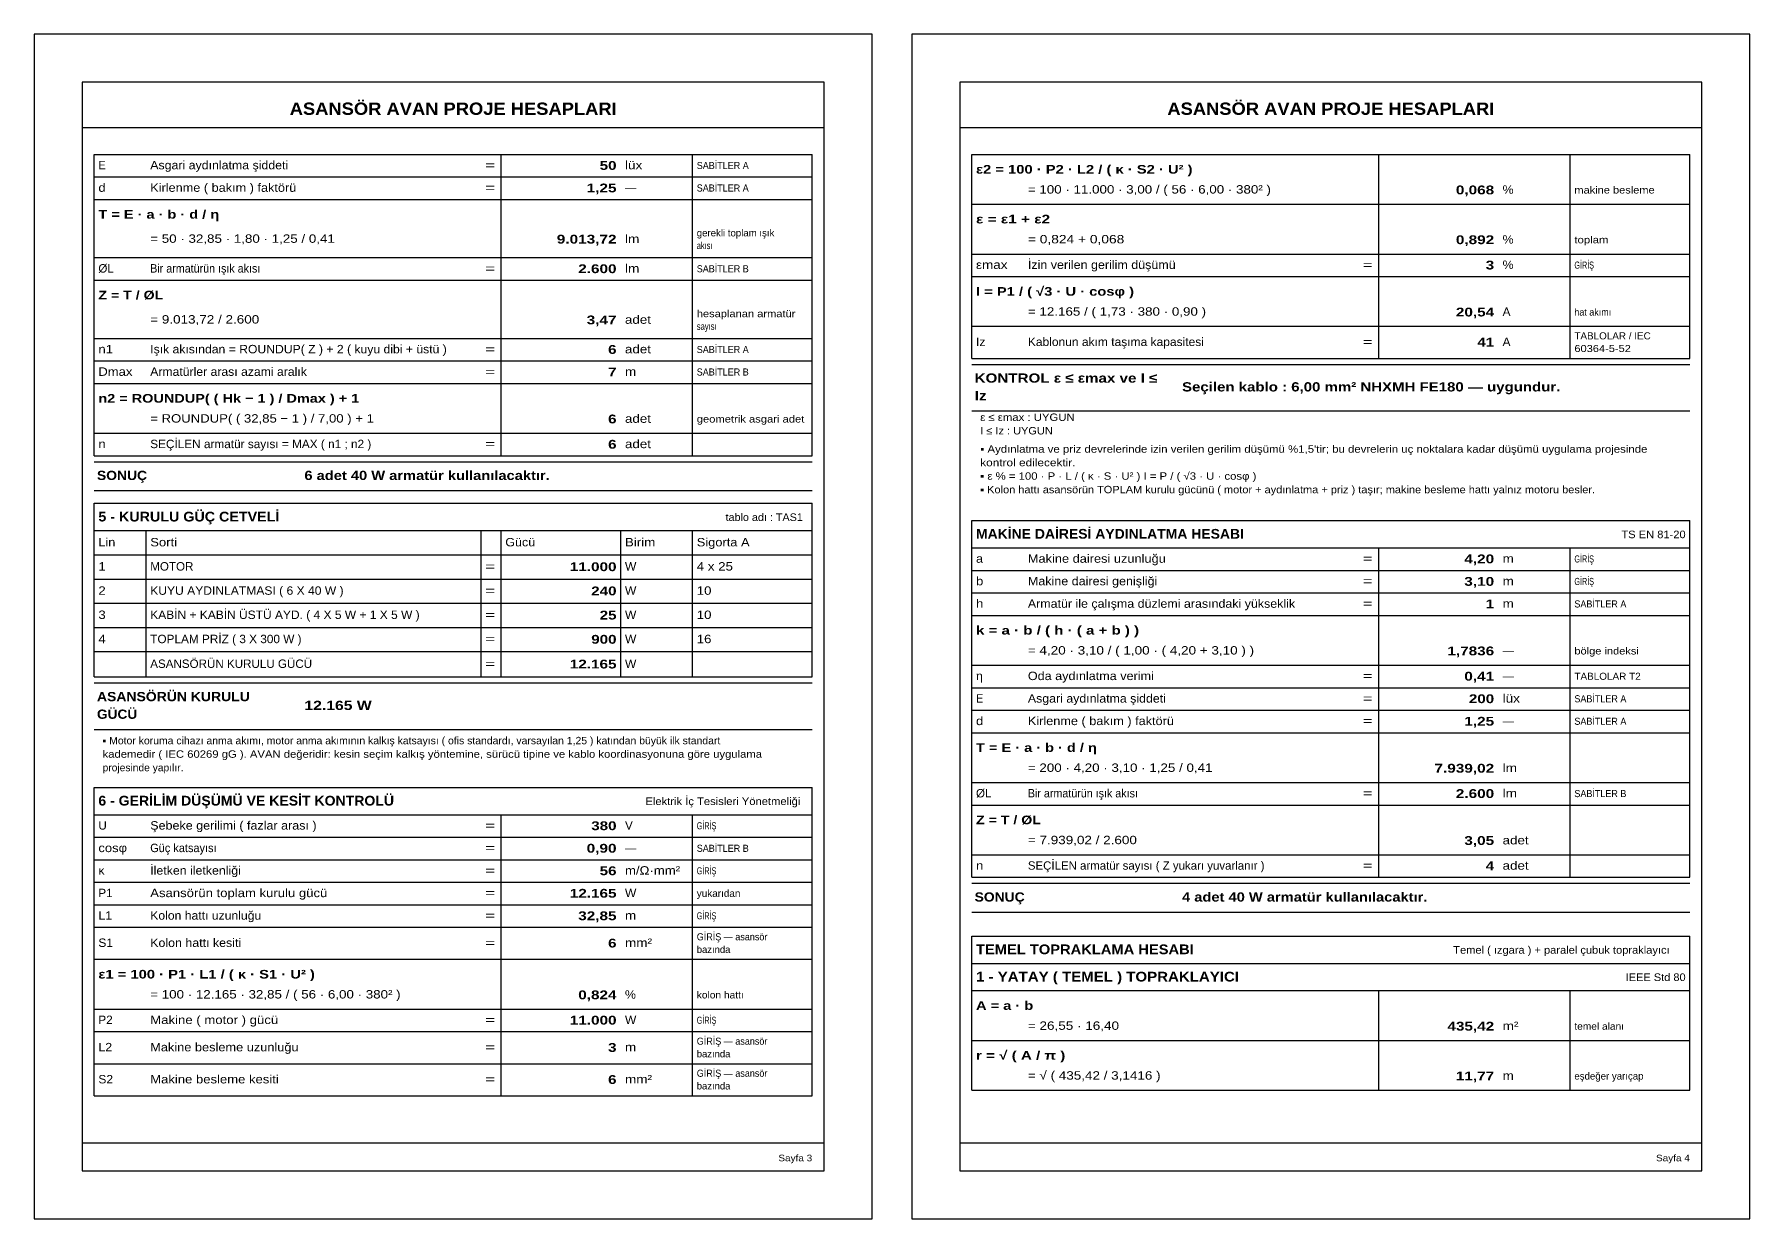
# Model space of a CAD drawing. Header units: millimetres. Extents: x 0 to 1750, y 0 to 297.
# Drawn here: x 880 to 1310, y 0 to 297 of the extents above; entities that cross this region are included whole.
import ezdxf

# ---------------------------------------------------------------- set-up
doc = ezdxf.new("R2010")
doc.units = ezdxf.units.MM
for name, color, linetype in [('AVAN-A4', 8, 'Continuous'), ('AVAN-CIZGI', 7, 'Continuous'), ('AVAN-YAZI', 7, 'Continuous')]:
    doc.layers.add(name, color=color, linetype=linetype)
doc.styles.add('AVAN', font='arial.ttf')
doc.styles.add('AVAN-KALIN', font='arialbd.ttf')

msp = doc.modelspace()

# ---------------------------------------------------------------- linework, layer by layer
at = {"layer": 'AVAN-A4'}
for points in [[(880, 0), (1090, 0), (1090, 297), (880, 297)], [(1100, 0), (1310, 0), (1310, 297), (1100, 297)]]:
    msp.add_lwpolyline(points, close=True, dxfattribs=at)
at = {"layer": 'AVAN-CIZGI'}
for p, q in [((1078, 285), (892, 285)), ((892, 285), (892, 12)), ((1078, 12), (1078, 285)), ((1298, 285), (1112, 285)), ((1112, 285), (1112, 12)), ((1298, 12), (1298, 285)), ((892, 273.6), (1078, 273.6)), ((1112, 273.6), (1298, 273.6)), ((895, 196.9628), (895, 266.8833)), ((895, 266.8833), (1075, 266.8833)), ((997, 196.9628), (997, 266.8833)), ((1045, 196.9628), (1045, 266.8833)), ((1075, 196.9628), (1075, 266.8833)), ((1115, 223.7739), (1115, 266.8833)), ((1115, 266.8833), (1295, 266.8833)), ((1217, 223.7739), (1217, 266.8833)), ((1265, 223.7739), (1265, 266.8833)), ((1295, 223.7739), (1295, 266.8833)), ((895, 261.2389), (1075, 261.2389)), ((895, 255.5944), (1075, 255.5944)), ((1115, 254.395), (1295, 254.395)), ((895, 240.9894), (1075, 240.9894)), ((1115, 241.9067), (1295, 241.9067)), ((895, 235.345), (1075, 235.345)), ((1115, 236.2622), (1295, 236.2622)), ((1115, 223.7739), (1295, 223.7739)), ((1115, 223.7739), (1295, 223.7739)), ((1115, 223.7739), (1295, 223.7739)), ((1115, 215.7306), (1115, 223.7739)), ((1217, 215.7306), (1217, 223.7739)), ((1265, 215.7306), (1265, 223.7739)), ((1295, 215.7306), (1295, 223.7739)), ((895, 220.74), (1075, 220.74)), ((895, 215.0956), (1075, 215.0956)), ((1115, 215.7306), (1295, 215.7306)), ((1115, 215.7306), (1295, 215.7306)), ((1115, 214.2305), (1295, 214.2305)), ((895, 209.4511), (1075, 209.4511)), ((1115, 202.5889), (1295, 202.5889)), ((895, 196.9628), (1075, 196.9628)), ((895, 196.9628), (1075, 196.9628)), ((895, 196.9628), (1075, 196.9628)), ((895, 191.3183), (895, 196.9628)), ((997, 191.3183), (997, 196.9628)), ((1045, 191.3183), (1045, 196.9628)), ((1075, 191.3183), (1075, 196.9628)), ((895, 191.3183), (1075, 191.3183)), ((895, 191.3183), (1075, 191.3183)), ((895, 189.8183), (1075, 189.8183)), ((895, 182.5864), (1075, 182.5864)), ((895, 179.3864), (1075, 179.3864)), ((895, 172.5425), (895, 179.3864)), ((895, 179.3864), (1075, 179.3864)), ((1075, 172.5425), (1075, 179.3864)), ((895, 172.5425), (1075, 172.5425)), ((895, 172.5425), (1075, 172.5425)), ((895, 135.8536), (895, 172.5425)), ((908, 135.8536), (908, 172.5425)), ((992, 135.8536), (992, 172.5425)), ((997, 135.8536), (997, 172.5425)), ((1027, 135.8536), (1027, 172.5425)), ((1045, 135.8536), (1045, 172.5425)), ((1075, 135.8536), (1075, 172.5425)), ((1115, 175.0689), (1295, 175.0689)), ((1115, 168.225), (1115, 175.0689)), ((1115, 175.0689), (1295, 175.0689)), ((1295, 168.225), (1295, 175.0689)), ((1115, 168.225), (1295, 168.225)), ((1115, 168.225), (1295, 168.225)), ((1115, 162.5806), (1115, 168.225)), ((1217, 162.5806), (1217, 168.225)), ((1265, 162.5806), (1265, 168.225)), ((1295, 162.5806), (1295, 168.225)), ((895, 166.4747), (1075, 166.4747)), ((895, 160.407), (1075, 160.407)), ((1115, 162.5806), (1295, 162.5806)), ((1115, 162.5806), (1295, 162.5806)), ((1115, 162.5806), (1295, 162.5806)), ((1115, 91.2489), (1115, 162.5806)), ((1217, 91.2489), (1217, 162.5806)), ((1265, 91.2489), (1265, 162.5806)), ((1295, 91.2489), (1295, 162.5806)), ((1115, 156.9361), (1295, 156.9361)), ((895, 154.3392), (1075, 154.3392)), ((1115, 151.2917), (1295, 151.2917)), ((895, 148.2714), (1075, 148.2714)), ((895, 142.2036), (1075, 142.2036)), ((1115, 138.8033), (1295, 138.8033)), ((895, 135.8536), (1075, 135.8536)), ((895, 134.3536), (1075, 134.3536)), ((1115, 133.1589), (1295, 133.1589)), ((1115, 127.5145), (1295, 127.5145)), ((895, 122.712), (1075, 122.712)), ((1115, 121.87), (1295, 121.87)), ((895, 108.1519), (1075, 108.1519)), ((895, 101.308), (895, 108.1519)), ((895, 108.1519), (1075, 108.1519)), ((1075, 101.308), (1075, 108.1519)), ((1115, 109.3817), (1295, 109.3817)), ((1115, 103.7372), (1295, 103.7372)), ((895, 101.308), (1075, 101.308)), ((895, 101.308), (1075, 101.308)), ((895, 95.6636), (895, 101.308)), ((997, 95.6636), (997, 101.308)), ((1045, 95.6636), (1045, 101.308)), ((1075, 95.6636), (1075, 101.308)), ((895, 95.6636), (1075, 95.6636)), ((895, 95.6636), (1075, 95.6636)), ((895, 95.6636), (1075, 95.6636)), ((895, 30.8231), (895, 95.6636)), ((997, 30.8231), (997, 95.6636)), ((1045, 30.8231), (1045, 95.6636)), ((1075, 30.8231), (1075, 95.6636)), ((1115, 91.2489), (1295, 91.2489)), ((1115, 91.2489), (1295, 91.2489)), ((1115, 91.2489), (1295, 91.2489)), ((1115, 85.6045), (1115, 91.2489)), ((1217, 85.6045), (1217, 91.2489)), ((1265, 85.6045), (1265, 91.2489)), ((1295, 85.6045), (1295, 91.2489)), ((895, 90.0192), (1075, 90.0192)), ((895, 84.3747), (1075, 84.3747)), ((1115, 85.6045), (1295, 85.6045)), ((1115, 85.6045), (1295, 85.6045)), ((1115, 84.1044), (1295, 84.1044)), ((895, 78.7303), (1075, 78.7303)), ((1115, 76.8725), (1295, 76.8725)), ((895, 73.0858), (1075, 73.0858)), ((1115, 70.8725), (1295, 70.8725)), ((1115, 64.0286), (1115, 70.8725)), ((1115, 70.8725), (1295, 70.8725)), ((1295, 64.0286), (1295, 70.8725)), ((895, 65.0425), (1075, 65.0425)), ((1115, 64.0286), (1295, 64.0286)), ((1115, 64.0286), (1295, 64.0286)), ((1115, 57.1847), (1115, 64.0286)), ((1115, 64.0286), (1295, 64.0286)), ((1295, 57.1847), (1295, 64.0286)), ((1115, 57.1847), (1295, 57.1847)), ((1115, 57.1847), (1295, 57.1847)), ((1115, 44.6964), (1115, 57.1847)), ((1217, 44.6964), (1217, 57.1847)), ((1265, 44.6964), (1265, 57.1847)), ((1295, 44.6964), (1295, 57.1847)), ((895, 52.5542), (1075, 52.5542)), ((895, 46.9097), (1075, 46.9097)), ((1115, 44.6964), (1295, 44.6964)), ((1115, 44.6964), (1295, 44.6964)), ((1115, 44.6964), (1295, 44.6964)), ((1115, 32.2081), (1115, 44.6964)), ((1217, 32.2081), (1217, 44.6964)), ((1265, 32.2081), (1265, 44.6964)), ((1295, 32.2081), (1295, 44.6964)), ((895, 38.8664), (1075, 38.8664)), ((895, 30.8231), (1075, 30.8231)), ((1115, 32.2081), (1295, 32.2081)), ((892, 19), (1078, 19)), ((1112, 19), (1298, 19)), ((892, 12), (1078, 12)), ((1112, 12), (1298, 12))]:
    msp.add_line(p, q, dxfattribs=at)

# ---------------------------------------------------------------- texts
at = {"layer": 'AVAN-YAZI'}
for s, height, style, width, p in [('ASANSÖR AVAN PROJE HESAPLARI', 3.086, 'AVAN-KALIN', 1.066, (944.0278, 276.8)), ('ASANSÖR AVAN PROJE HESAPLARI', 3.086, 'AVAN-KALIN', 1.066, (1164.0278, 276.8)), ('E', 2.109, 'AVAN', 0.9304, (896.0583, 263.1439)), ('Asgari aydınlatma şiddeti', 2.109, 'AVAN', 1.0511, (909.0583, 263.1439)), ('=', 2.109, 'AVAN', 1.4092, (993.0583, 263.1439)), ('50', 2.212, 'AVAN-KALIN', 1.2291, (1021.7197, 263.0028)), ('lüx', 2.109, 'AVAN', 1.1554, (1028.0583, 263.1439)), ('SABİTLER A', 1.775, 'AVAN', 0.909, (1046.0584, 263.2144)), ('ε2 = 100 · P2 · L2 / ( κ · S2 · U² )', 2.16, 'AVAN-KALIN', 1.2259, (1116.0584, 262.0679)), ('d', 2.109, 'AVAN', 1.1213, (896.0583, 257.4994)), ('Kirlenme ( bakım ) faktörü', 2.109, 'AVAN', 1.0803, (909.0583, 257.4994)), ('=', 2.109, 'AVAN', 1.4092, (993.0583, 257.4994)), ('1,25', 2.212, 'AVAN-KALIN', 1.2453, (1018.4562, 257.3583)), ('—', 2.109, 'AVAN', 0.9822, (1028.0583, 257.4994)), ('SABİTLER A', 1.775, 'AVAN', 0.909, (1046.0584, 257.57)), ('= 100 · 11.000 · 3,00 / ( 56 · 6,00 · 380² )', 2.109, 'AVAN', 1.136, (1129.0584, 257.0585)), ('0,068', 2.212, 'AVAN-KALIN', 1.2417, (1236.3452, 256.8644)), ('%', 2.109, 'AVAN', 1.0498, (1248.0583, 257.0056)), ('makine besleme', 1.775, 'AVAN', 1.1149, (1266.0584, 257.0761)), ('T = E · a · b · d / η', 2.16, 'AVAN-KALIN', 1.2083, (896.0583, 250.779)), ('ε = ε1 + ε2', 2.16, 'AVAN-KALIN', 1.2785, (1116.0584, 249.5796)), ('= 50 · 32,85 · 1,80 · 1,25 / 0,41', 2.109, 'AVAN', 1.1372, (909.0583, 244.7113)), ('9.013,72', 2.212, 'AVAN-KALIN', 1.2453, (1010.9708, 244.5172)), ('lm', 2.109, 'AVAN', 1.1655, (1028.0583, 244.6583)), ('gerekli toplam ışık', 1.775, 'AVAN', 0.9738, (1046.0584, 246.3164)), ('= 0,824 + 0,068', 2.109, 'AVAN', 1.1713, (1129.0584, 244.5701)), ('0,892', 2.212, 'AVAN-KALIN', 1.2417, (1236.3452, 244.3761)), ('%', 2.109, 'AVAN', 1.0498, (1248.0583, 244.5172)), ('toplam', 1.775, 'AVAN', 1.1466, (1266.0584, 244.5878)), ('akısı', 1.775, 'AVAN', 0.7239, (1046.0584, 243.1414)), ('İzin verilen gerilim düşümü', 2.109, 'AVAN', 1.0624, (1129.0584, 238.1672)), ('ØL', 2.109, 'AVAN', 0.9897, (896.0583, 237.25)), ('Bir armatürün ışık akısı', 2.109, 'AVAN', 0.9109, (909.0583, 237.25)), ('=', 2.109, 'AVAN', 1.4092, (993.0583, 237.25)), ('2.600', 2.212, 'AVAN-KALIN', 1.2417, (1016.3452, 237.1089)), ('lm', 2.109, 'AVAN', 1.1655, (1028.0583, 237.25)), ('SABİTLER B', 1.775, 'AVAN', 0.9093, (1046.0584, 237.3206)), ('εmax', 2.109, 'AVAN', 1.1472, (1116.0584, 238.1672)), ('=', 2.109, 'AVAN', 1.4092, (1213.0583, 238.1672)), ('3', 2.212, 'AVAN-KALIN', 1.2291, (1243.8307, 238.0261)), ('%', 2.109, 'AVAN', 1.0498, (1248.0583, 238.1672)), ('GİRİŞ', 1.775, 'AVAN', 0.6995, (1266.0584, 238.2378)), ('Z = T / ØL', 2.16, 'AVAN-KALIN', 1.1761, (896.0583, 230.5296)), ('I = P1 / ( √3 · U · cosφ )', 2.16, 'AVAN-KALIN', 1.2226, (1116.0584, 231.4468)), ('hesaplanan armatür', 1.775, 'AVAN', 1.1215, (1046.0584, 226.0669)), ('= 12.165 / ( 1,73 · 380 · 0,90 )', 2.109, 'AVAN', 1.139, (1129.0584, 226.4374)), ('20,54', 2.212, 'AVAN-KALIN', 1.2417, (1236.3452, 226.2433)), ('A', 2.109, 'AVAN', 1.0073, (1248.0583, 226.3844)), ('hat akımı', 1.775, 'AVAN', 0.9047, (1266.0584, 226.455)), ('= 9.013,72 / 2.600', 2.109, 'AVAN', 1.1466, (909.0583, 224.4618)), ('3,47', 2.212, 'AVAN-KALIN', 1.2453, (1018.4562, 224.2678)), ('adet', 2.109, 'AVAN', 1.1381, (1028.0583, 224.4089)), ('sayısı', 1.775, 'AVAN', 0.7692, (1046.0584, 222.8919)), ('SABİTLER A', 1.775, 'AVAN', 0.909, (1046.0584, 217.0711)), ('Iz', 2.109, 'AVAN', 1.035, (1116.0584, 218.835)), ('Kablonun akım taşıma kapasitesi', 2.109, 'AVAN', 1.0209, (1129.0584, 218.835)), ('=', 2.109, 'AVAN', 1.4092, (1213.0583, 218.835)), ('41', 2.212, 'AVAN-KALIN', 1.2291, (1241.7197, 218.6939)), ('A', 2.109, 'AVAN', 1.0073, (1248.0583, 218.835)), ('TABLOLAR / IEC', 1.775, 'AVAN', 0.9992, (1266.0584, 220.4931)), ('n1', 2.109, 'AVAN', 1.1217, (896.0583, 217.0006)), ('Işık akısından = ROUNDUP( Z ) + 2 ( kuyu dibi + üstü )', 2.109, 'AVAN', 1.0355, (909.0583, 217.0006)), ('=', 2.109, 'AVAN', 1.4092, (993.0583, 217.0006)), ('6', 2.212, 'AVAN-KALIN', 1.2291, (1023.8307, 216.8594)), ('adet', 2.109, 'AVAN', 1.1381, (1028.0583, 217.0006)), ('60364-5-52', 1.775, 'AVAN', 1.1161, (1266.0584, 217.3181)), ('Dmax', 2.109, 'AVAN', 1.1092, (896.0583, 211.3561)), ('Armatürler arası azami aralık', 2.109, 'AVAN', 1.038, (909.0583, 211.3561)), ('=', 2.109, 'AVAN', 1.4092, (993.0583, 211.3561)), ('7', 2.212, 'AVAN-KALIN', 1.2291, (1023.8307, 211.215)), ('m', 2.109, 'AVAN', 1.1486, (1028.0583, 211.3561)), ('SABİTLER B', 1.775, 'AVAN', 0.9093, (1046.0584, 211.4267)), ('KONTROL ε ≤ εmax ve I ≤', 2.315, 'AVAN-KALIN', 1.176, (1115.7056, 209.6444)), ('n2 = ROUNDUP( ( Hk − 1 ) / Dmax ) + 1', 2.16, 'AVAN-KALIN', 1.2018, (896.0583, 204.6357)), ('Iz', 2.315, 'AVAN-KALIN', 1.2045, (1115.7056, 205.2347)), ('Seçilen kablo : 6,00 mm² NHXMH FE180 — uygundur.', 2.315, 'AVAN-KALIN', 1.1625, (1167.7056, 207.4396)), ('= ROUNDUP( ( 32,85 − 1 ) / 7,00 ) + 1', 2.109, 'AVAN', 1.1172, (909.0583, 199.6263)), ('6', 2.212, 'AVAN-KALIN', 1.2291, (1023.8307, 199.4322)), ('adet', 2.109, 'AVAN', 1.1381, (1028.0583, 199.5733)), ('geometrik asgari adet', 1.775, 'AVAN', 1.131, (1046.0584, 199.6439)), ('ε ≤ εmax : UYGUN', 1.852, 'AVAN', 1.0987, (1117.1167, 200.0489)), ('I ≤ Iz : UYGUN', 1.852, 'AVAN', 1.0643, (1117.1167, 196.6622)), ('n', 2.109, 'AVAN', 1.1196, (896.0583, 193.2233)), ('SEÇİLEN armatür sayısı = MAX ( n1 ; n2 )', 2.109, 'AVAN', 1.003, (909.0583, 193.2233)), ('=', 2.109, 'AVAN', 1.4092, (993.0583, 193.2233)), ('6', 2.212, 'AVAN-KALIN', 1.2291, (1023.8307, 193.0822)), ('adet', 2.109, 'AVAN', 1.1381, (1028.0583, 193.2233)), ("▪ Aydınlatma ve priz devrelerinde izin verilen gerilim düşümü %1,5'tir; bu devrelerin uç noktalara kadar düşümü uygulama projesinde", 1.852, 'AVAN', 1.1058, (1117.1167, 192.0755)), ('kontrol edilecektir.', 1.852, 'AVAN', 1.1457, (1117.1167, 188.6889)), ('SONUÇ', 2.315, 'AVAN-KALIN', 1.0752, (895.7056, 185.2322)), ('6 adet 40 W armatür kullanılacaktır.', 2.315, 'AVAN-KALIN', 1.1369, (947.7056, 185.2322)), ('▪ ε % = 100 · P · L / ( κ · S · U² ) I = P / ( √3 · U · cosφ )', 1.852, 'AVAN', 1.0996, (1117.1167, 185.3022)), ('▪ Kolon hattı asansörün TOPLAM kurulu gücünü ( motor + aydınlatma + priz ) taşır; makine besleme hattı yalnız motoru besler.', 1.852, 'AVAN', 1.0641, (1117.1167, 181.9155)), ('5 - KURULU GÜÇ CETVELİ', 2.443, 'AVAN-KALIN', 1.0497, (896.0583, 174.8356)), ('tablo adı : TAS1', 1.903, 'AVAN', 1.0152, (1053.2892, 174.959)), ('MAKİNE DAİRESİ AYDINLATMA HESABI', 2.443, 'AVAN-KALIN', 1.0239, (1116.0584, 170.5181)), ('TS EN 81-20', 1.903, 'AVAN', 1.0479, (1277.8424, 170.6415)), ('Lin', 2.109, 'AVAN', 1.0814, (896.0583, 168.5914)), ('Sorti', 2.109, 'AVAN', 1.1119, (909.0583, 168.5914)), ('Gücü', 2.109, 'AVAN', 1.0653, (998.0584, 168.5914)), ('Birim', 2.109, 'AVAN', 1.1331, (1028.0583, 168.5914)), ('Sigorta A', 2.109, 'AVAN', 1.093, (1046.0584, 168.5914)), ('1', 2.109, 'AVAN', 1.1239, (896.0583, 162.5236)), ('MOTOR', 2.109, 'AVAN', 0.9876, (909.0583, 162.5236)), ('=', 2.109, 'AVAN', 1.4092, (993.0583, 162.5236)), ('11.000', 2.212, 'AVAN-KALIN', 1.2394, (1014.2343, 162.3825)), ('W', 2.109, 'AVAN', 1.0287, (1028.0583, 162.5236)), ('4 x 25', 2.109, 'AVAN', 1.1308, (1046.0584, 162.5236)), ('a', 2.109, 'AVAN', 1.0825, (1116.0584, 164.4856)), ('Makine dairesi uzunluğu', 2.109, 'AVAN', 1.0883, (1129.0584, 164.4856)), ('=', 2.109, 'AVAN', 1.4092, (1213.0583, 164.4856)), ('4,20', 2.212, 'AVAN-KALIN', 1.2453, (1238.4562, 164.3445)), ('m', 2.109, 'AVAN', 1.1486, (1248.0583, 164.4856)), ('GİRİŞ', 1.775, 'AVAN', 0.6995, (1266.0584, 164.5561)), ('b', 2.109, 'AVAN', 1.1213, (1116.0584, 158.8411)), ('Makine dairesi genişliği', 2.109, 'AVAN', 1.0655, (1129.0584, 158.8411)), ('=', 2.109, 'AVAN', 1.4092, (1213.0583, 158.8411)), ('3,10', 2.212, 'AVAN-KALIN', 1.2453, (1238.4562, 158.7)), ('m', 2.109, 'AVAN', 1.1486, (1248.0583, 158.8411)), ('GİRİŞ', 1.775, 'AVAN', 0.6995, (1266.0584, 158.9117)), ('2', 2.109, 'AVAN', 1.1239, (896.0583, 156.4559)), ('KUYU AYDINLATMASI ( 6 X 40 W )', 2.109, 'AVAN', 1.0282, (909.0583, 156.4559)), ('=', 2.109, 'AVAN', 1.4092, (993.0583, 156.4559)), ('240', 2.212, 'AVAN-KALIN', 1.2291, (1019.6087, 156.3147)), ('W', 2.109, 'AVAN', 1.0287, (1028.0583, 156.4559)), ('10', 2.109, 'AVAN', 1.1239, (1046.0584, 156.4559)), ('h', 2.109, 'AVAN', 1.1196, (1116.0584, 153.1967)), ('Armatür ile çalışma düzlemi arasındaki yükseklik', 2.109, 'AVAN', 1.0574, (1129.0584, 153.1967)), ('1', 2.212, 'AVAN-KALIN', 1.2291, (1243.8307, 153.0556)), ('m', 2.109, 'AVAN', 1.1486, (1248.0583, 153.1967)), ('SABİTLER A', 1.775, 'AVAN', 0.909, (1266.0584, 153.2672)), ('3', 2.109, 'AVAN', 1.1239, (896.0583, 150.3881)), ('KABİN + KABİN ÜSTÜ AYD. ( 4 X 5 W + 1 X 5 W )', 2.109, 'AVAN', 1.0187, (909.0583, 150.3881)), ('=', 2.109, 'AVAN', 1.4092, (993.0583, 150.3881)), ('25', 2.212, 'AVAN-KALIN', 1.2291, (1021.7197, 150.247)), ('W', 2.109, 'AVAN', 1.0287, (1028.0583, 150.3881)), ('10', 2.109, 'AVAN', 1.1239, (1046.0584, 150.3881)), ('=', 2.109, 'AVAN', 1.4092, (1213.0583, 153.1967)), ('4', 2.109, 'AVAN', 1.1239, (896.0583, 144.3203)), ('TOPLAM PRİZ ( 3 X 300 W )', 2.109, 'AVAN', 1.0033, (909.0583, 144.3203)), ('900', 2.212, 'AVAN-KALIN', 1.2291, (1019.6087, 144.1792)), ('W', 2.109, 'AVAN', 1.0287, (1028.0583, 144.3203)), ('16', 2.109, 'AVAN', 1.1239, (1046.0584, 144.3203)), ('k = a · b / ( h · ( a + b ) )', 2.16, 'AVAN-KALIN', 1.2508, (1116.0584, 146.4763)), ('=', 2.109, 'AVAN', 1.4092, (993.0583, 144.3203)), ('= 4,20 · 3,10 / ( 1,00 · ( 4,20 + 3,10 ) )', 2.109, 'AVAN', 1.1468, (1129.0584, 141.4668)), ('1,7836', 2.212, 'AVAN-KALIN', 1.2394, (1234.2343, 141.2728)), ('—', 2.109, 'AVAN', 0.9822, (1248.0583, 141.4139)), ('bölge indeksi', 1.775, 'AVAN', 1.1161, (1266.0584, 141.4845)), ('ASANSÖRÜN KURULU GÜCÜ', 2.109, 'AVAN', 0.9877, (909.0583, 138.1114)), ('=', 2.109, 'AVAN', 1.4092, (993.0583, 138.1114)), ('12.165', 2.212, 'AVAN-KALIN', 1.2394, (1014.2343, 137.9703)), ('W', 2.109, 'AVAN', 1.0287, (1028.0583, 138.1114)), ('η', 2.109, 'AVAN', 1.0323, (1116.0584, 135.0639)), ('Oda aydınlatma verimi', 2.109, 'AVAN', 1.0714, (1129.0584, 135.0639)), ('=', 2.109, 'AVAN', 1.4092, (1213.0583, 135.0639)), ('0,41', 2.212, 'AVAN-KALIN', 1.2453, (1238.4562, 134.9228)), ('—', 2.109, 'AVAN', 0.9822, (1248.0583, 135.0639)), ('TABLOLAR T2', 1.775, 'AVAN', 1.0053, (1266.0584, 135.1345)), ('ASANSÖRÜN KURULU', 2.315, 'AVAN-KALIN', 1.0825, (895.7056, 129.7675)), ('12.165 W', 2.315, 'AVAN-KALIN', 1.2185, (947.7056, 127.5626)), ('E', 2.109, 'AVAN', 0.9304, (1116.0584, 129.4195)), ('Asgari aydınlatma şiddeti', 2.109, 'AVAN', 1.0511, (1129.0584, 129.4195)), ('=', 2.109, 'AVAN', 1.4092, (1213.0583, 129.4195)), ('200', 2.212, 'AVAN-KALIN', 1.2291, (1239.6088, 129.2783)), ('lüx', 2.109, 'AVAN', 1.1554, (1248.0583, 129.4195)), ('SABİTLER A', 1.775, 'AVAN', 0.909, (1266.0584, 129.49)), ('GÜCÜ', 2.315, 'AVAN-KALIN', 1.0605, (895.7056, 125.3578)), ('d', 2.109, 'AVAN', 1.1213, (1116.0584, 123.775)), ('Kirlenme ( bakım ) faktörü', 2.109, 'AVAN', 1.0803, (1129.0584, 123.775)), ('=', 2.109, 'AVAN', 1.4092, (1213.0583, 123.775)), ('1,25', 2.212, 'AVAN-KALIN', 1.2453, (1238.4562, 123.6339)), ('SABİTLER A', 1.775, 'AVAN', 0.909, (1266.0584, 123.8456)), ('▪ Motor koruma cihazı anma akımı, motor anma akımının kalkış katsayısı ( ofis standardı, varsayılan 1,25 ) katından büyük ilk standart', 1.852, 'AVAN', 1.0099, (897.1167, 118.9719)), ('—', 2.109, 'AVAN', 0.9822, (1248.0583, 123.775)), ('kademedir ( IEC 60269 gG ). AVAN değeridir: kesin seçim kalkış yöntemine, sürücü tipine ve kablo koordinasyonuna göre uygulama', 1.852, 'AVAN', 1.0928, (897.1167, 115.5853)), ('T = E · a · b · d / η', 2.16, 'AVAN-KALIN', 1.2083, (1116.0584, 117.0546)), ('projesinde yapılır.', 1.852, 'AVAN', 0.9927, (897.1167, 112.1986)), ('= 200 · 4,20 · 3,10 · 1,25 / 0,41', 2.109, 'AVAN', 1.1372, (1129.0584, 112.0452)), ('7.939,02', 2.212, 'AVAN-KALIN', 1.2453, (1230.9708, 111.8511)), ('lm', 2.109, 'AVAN', 1.1655, (1248.0583, 111.9922)), ('ØL', 2.109, 'AVAN', 0.9897, (1116.0584, 105.6422)), ('Bir armatürün ışık akısı', 2.109, 'AVAN', 0.9109, (1129.0584, 105.6422)), ('2.600', 2.212, 'AVAN-KALIN', 1.2417, (1236.3452, 105.5011)), ('lm', 2.109, 'AVAN', 1.1655, (1248.0583, 105.6422)), ('SABİTLER B', 1.775, 'AVAN', 0.9093, (1266.0584, 105.7128)), ('6 - GERİLİM DÜŞÜMÜ VE KESİT KONTROLÜ', 2.443, 'AVAN-KALIN', 1.0315, (896.0583, 103.6011)), ('Elektrik İç Tesisleri Yönetmeliği', 1.903, 'AVAN', 1.0557, (1033.1862, 103.7246)), ('=', 2.109, 'AVAN', 1.4092, (1213.0583, 105.6422)), ('U', 2.109, 'AVAN', 0.9957, (896.0583, 97.5686)), ('Şebeke gerilimi ( fazlar arası )', 2.109, 'AVAN', 1.0658, (909.0583, 97.5686)), ('=', 2.109, 'AVAN', 1.4092, (993.0583, 97.5686)), ('380', 2.212, 'AVAN-KALIN', 1.2291, (1019.6087, 97.4275)), ('V', 2.109, 'AVAN', 1.0073, (1028.0583, 97.5686)), ('GİRİŞ', 1.775, 'AVAN', 0.6995, (1046.0584, 97.6392)), ('Z = T / ØL', 2.16, 'AVAN-KALIN', 1.1761, (1116.0584, 98.9218)), ('= 7.939,02 / 2.600', 2.109, 'AVAN', 1.1466, (1129.0584, 93.9124)), ('3,05', 2.212, 'AVAN-KALIN', 1.2453, (1238.4562, 93.7183)), ('adet', 2.109, 'AVAN', 1.1381, (1248.0583, 93.8595)), ('cosφ', 2.109, 'AVAN', 1.1076, (896.0583, 91.9242)), ('Güç katsayısı', 2.109, 'AVAN', 0.9316, (909.0583, 91.9242)), ('=', 2.109, 'AVAN', 1.4092, (993.0583, 91.9242)), ('0,90', 2.212, 'AVAN-KALIN', 1.2453, (1018.4562, 91.7831)), ('—', 2.109, 'AVAN', 0.9822, (1028.0583, 91.9242)), ('SABİTLER B', 1.775, 'AVAN', 0.9093, (1046.0584, 91.9947)), ('κ', 2.109, 'AVAN', 1.0544, (896.0583, 86.2797)), ('İletken iletkenliği', 2.109, 'AVAN', 1.0509, (909.0583, 86.2797)), ('=', 2.109, 'AVAN', 1.4092, (993.0583, 86.2797)), ('56', 2.212, 'AVAN-KALIN', 1.2291, (1021.7197, 86.1386)), ('m/Ω·mm²', 2.109, 'AVAN', 1.1207, (1028.0583, 86.2797)), ('GİRİŞ', 1.775, 'AVAN', 0.6995, (1046.0584, 86.3503)), ('n', 2.109, 'AVAN', 1.1196, (1116.0584, 87.5095)), ('SEÇİLEN armatür sayısı ( Z yukarı yuvarlanır )', 2.109, 'AVAN', 0.9741, (1129.0584, 87.5095)), ('=', 2.109, 'AVAN', 1.4092, (1213.0583, 87.5095)), ('4', 2.212, 'AVAN-KALIN', 1.2291, (1243.8307, 87.3683)), ('adet', 2.109, 'AVAN', 1.1381, (1248.0583, 87.5095)), ('P1', 2.109, 'AVAN', 0.9952, (896.0583, 80.6353)), ('Asansörün toplam kurulu gücü', 2.109, 'AVAN', 1.1157, (909.0583, 80.6353)), ('=', 2.109, 'AVAN', 1.4092, (993.0583, 80.6353)), ('12.165', 2.212, 'AVAN-KALIN', 1.2394, (1014.2343, 80.4942)), ('W', 2.109, 'AVAN', 1.0287, (1028.0583, 80.6353)), ('yukarıdan', 1.775, 'AVAN', 1.0051, (1046.0584, 80.7058)), ('SONUÇ', 2.315, 'AVAN-KALIN', 1.0752, (1115.7056, 79.5183)), ('4 adet 40 W armatür kullanılacaktır.', 2.315, 'AVAN-KALIN', 1.1369, (1167.7056, 79.5183)), ('L1', 2.109, 'AVAN', 1.054, (896.0583, 74.9908)), ('Kolon hattı uzunluğu', 2.109, 'AVAN', 1.0359, (909.0583, 74.9908)), ('=', 2.109, 'AVAN', 1.4092, (993.0583, 74.9908)), ('32,85', 2.212, 'AVAN-KALIN', 1.2417, (1016.3452, 74.8497)), ('m', 2.109, 'AVAN', 1.1486, (1028.0583, 74.9908)), ('GİRİŞ', 1.775, 'AVAN', 0.6995, (1046.0584, 75.0614)), ('S1', 2.109, 'AVAN', 1.0207, (896.0583, 68.1469)), ('Kolon hattı kesiti', 2.109, 'AVAN', 1.0548, (909.0583, 68.1469)), ('=', 2.109, 'AVAN', 1.4092, (993.0583, 68.1469)), ('6', 2.212, 'AVAN-KALIN', 1.2291, (1023.8307, 68.0058)), ('mm²', 2.109, 'AVAN', 1.1542, (1028.0583, 68.1469)), ('GİRİŞ — asansör', 1.775, 'AVAN', 0.9113, (1046.0584, 69.805)), ('TEMEL TOPRAKLAMA HESABI', 2.443, 'AVAN-KALIN', 1.0786, (1116.0584, 66.3217)), ('bazında', 1.775, 'AVAN', 0.9556, (1046.0584, 66.63)), ('Temel ( ızgara ) + paralel çubuk topraklayıcı', 1.903, 'AVAN', 1.0444, (1235.6898, 66.4451)), ('ε1 = 100 · P1 · L1 / ( κ · S1 · U² )', 2.16, 'AVAN-KALIN', 1.2259, (896.0583, 60.2271)), ('1 - YATAY ( TEMEL ) TOPRAKLAYICI', 2.443, 'AVAN-KALIN', 1.1039, (1116.0584, 59.4778)), ('IEEE Std 80', 1.903, 'AVAN', 1.0385, (1278.9042, 59.6012)), ('= 100 · 12.165 · 32,85 / ( 56 · 6,00 · 380² )', 2.109, 'AVAN', 1.1356, (909.0583, 55.2176)), ('0,824', 2.212, 'AVAN-KALIN', 1.2417, (1016.3452, 55.0236)), ('%', 2.109, 'AVAN', 1.0498, (1028.0583, 55.1647)), ('kolon hattı', 1.775, 'AVAN', 1.0292, (1046.0584, 55.2353)), ('A = a · b', 2.16, 'AVAN-KALIN', 1.214, (1116.0584, 52.3693)), ('P2', 2.109, 'AVAN', 0.9952, (896.0583, 48.8147)), ('Makine ( motor ) gücü', 2.109, 'AVAN', 1.1197, (909.0583, 48.8147)), ('=', 2.109, 'AVAN', 1.4092, (993.0583, 48.8147)), ('11.000', 2.212, 'AVAN-KALIN', 1.2394, (1014.2343, 48.6736)), ('W', 2.109, 'AVAN', 1.0287, (1028.0583, 48.8147)), ('GİRİŞ', 1.775, 'AVAN', 0.6995, (1046.0584, 48.8853)), ('= 26,55 · 16,40', 2.109, 'AVAN', 1.1485, (1129.0584, 47.3599)), ('435,42', 2.212, 'AVAN-KALIN', 1.2394, (1234.2343, 47.1658)), ('m²', 2.109, 'AVAN', 1.1582, (1248.0583, 47.3069)), ('temel alanı', 1.775, 'AVAN', 1.0248, (1266.0584, 47.3775)), ('L2', 2.109, 'AVAN', 1.054, (896.0583, 41.9708)), ('Makine besleme uzunluğu', 2.109, 'AVAN', 1.0865, (909.0583, 41.9708)), ('=', 2.109, 'AVAN', 1.4092, (993.0583, 41.9708)), ('3', 2.212, 'AVAN-KALIN', 1.2291, (1023.8307, 41.8297)), ('m', 2.109, 'AVAN', 1.1486, (1028.0583, 41.9708)), ('GİRİŞ — asansör', 1.775, 'AVAN', 0.9113, (1046.0584, 43.6289)), ('bazında', 1.775, 'AVAN', 0.9556, (1046.0584, 40.4539)), ('r = √ ( A / π )', 2.16, 'AVAN-KALIN', 1.258, (1116.0584, 39.881)), ('S2', 2.109, 'AVAN', 1.0207, (896.0583, 33.9275)), ('Makine besleme kesiti', 2.109, 'AVAN', 1.1118, (909.0583, 33.9275)), ('=', 2.109, 'AVAN', 1.4092, (993.0583, 33.9275)), ('6', 2.212, 'AVAN-KALIN', 1.2291, (1023.8307, 33.7864)), ('mm²', 2.109, 'AVAN', 1.1542, (1028.0583, 33.9275)), ('GİRİŞ — asansör', 1.775, 'AVAN', 0.9113, (1046.0584, 35.5856)), ('= √ ( 435,42 / 3,1416 )', 2.109, 'AVAN', 1.1452, (1129.0584, 34.8715)), ('11,77', 2.212, 'AVAN-KALIN', 1.2417, (1236.3452, 34.6775)), ('m', 2.109, 'AVAN', 1.1486, (1248.0583, 34.8186)), ('eşdeğer yarıçap', 1.775, 'AVAN', 0.9746, (1266.0584, 34.8892)), ('bazında', 1.775, 'AVAN', 0.9556, (1046.0584, 32.4106)), ('Sayfa 3', 1.646, 'AVAN', 1.0886, (1066.5146, 14.4)), ('Sayfa 4', 1.646, 'AVAN', 1.0886, (1286.5146, 14.4))]:
    msp.add_text(s, height=height, dxfattribs=dict(at, style=style, width=width)).set_placement(p)

doc.saveas('drawing.dxf')
